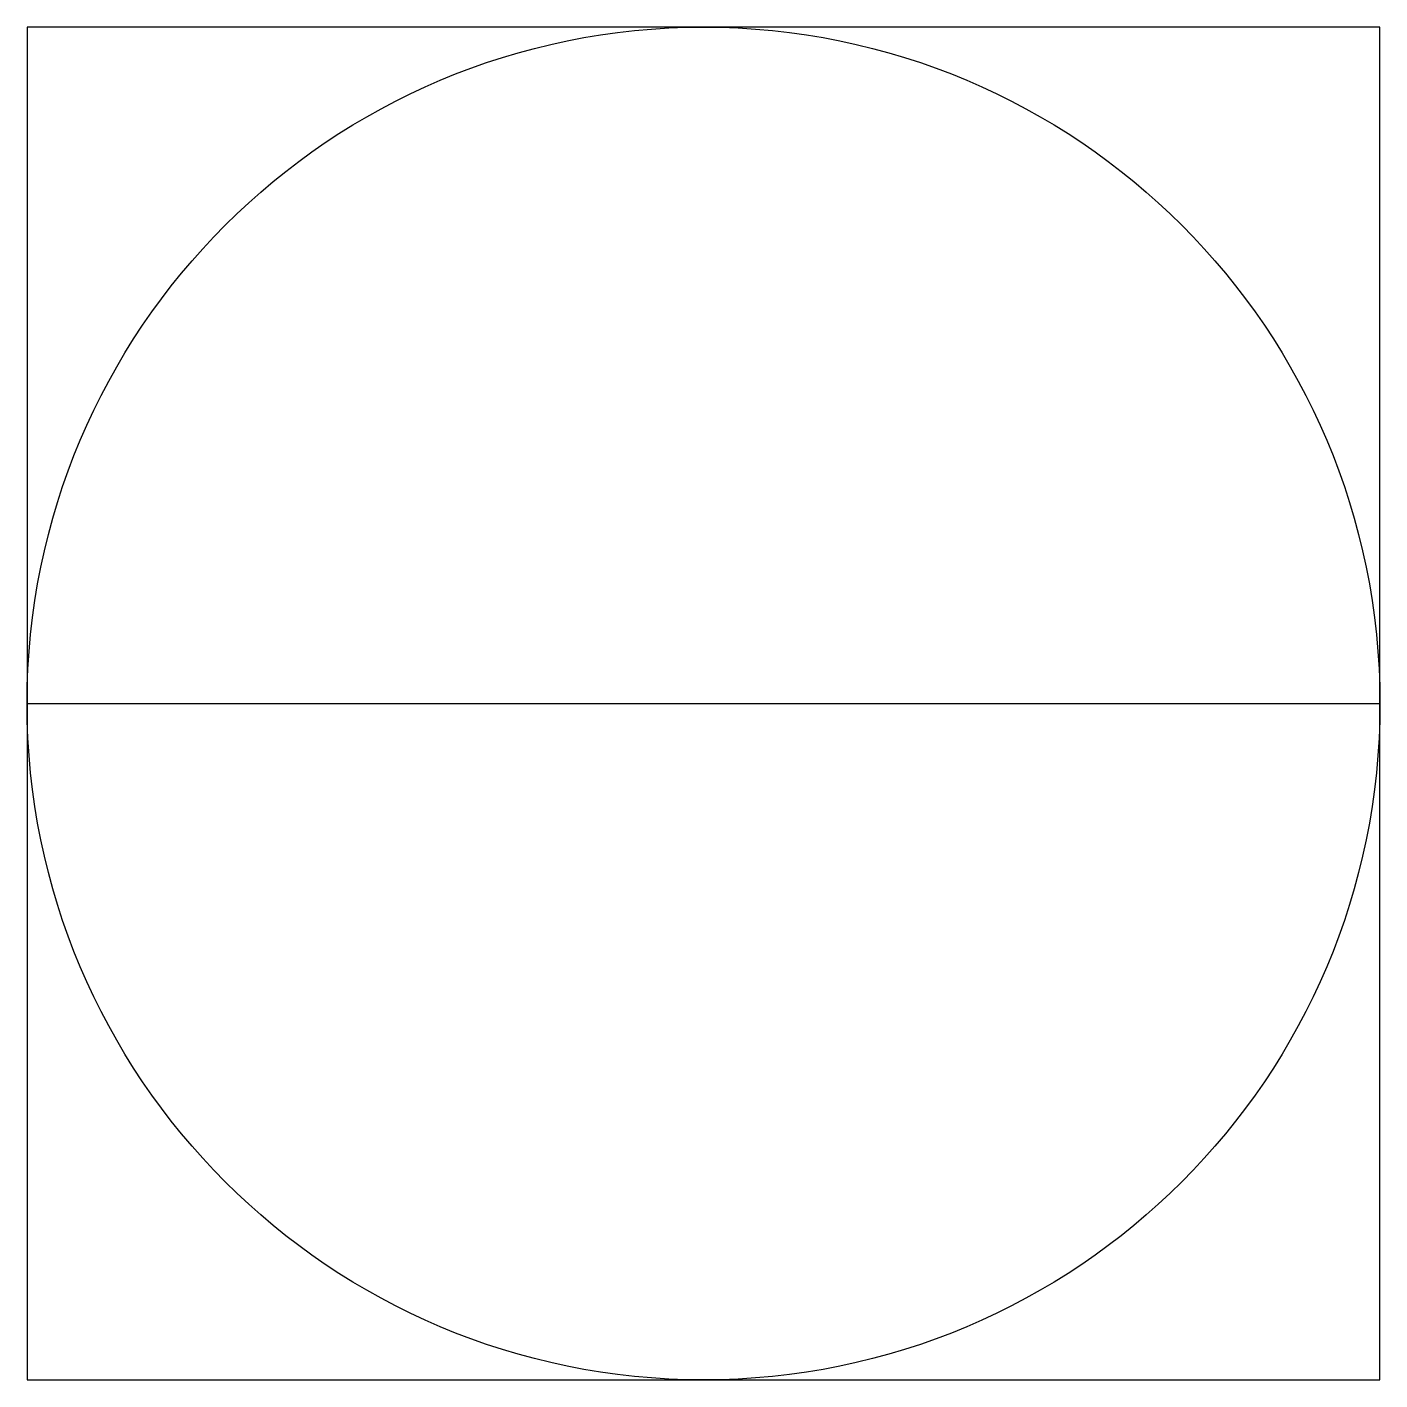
# Model space of a CAD drawing. Extents: x -100234 to -99334, y -169999 to -169099.
import ezdxf

# ---------------------------------------------------------------- set-up
doc = ezdxf.new("R2010")
doc.units = 0
doc.header["$LTSCALE"] = 1000
doc.header["$MEASUREMENT"] = 0
doc.layers.add('TEXT', color=4, linetype='CONTINUOUS')

msp = doc.modelspace()

# ---------------------------------------------------------------- linework, layer by layer
at = {"layer": 'TEXT'}
msp.add_line((-100234.2, -169549.13), (-99334.2, -169549.13), dxfattribs=at)
msp.add_lwpolyline([(-100234.2, -169999.13), (-99334.2, -169999.13), (-99334.2, -169099.13), (-100234.2, -169099.13)], close=True, dxfattribs=at)
msp.add_circle((-99784.2, -169549.13), 450, dxfattribs=at)

doc.saveas('drawing.dxf')
